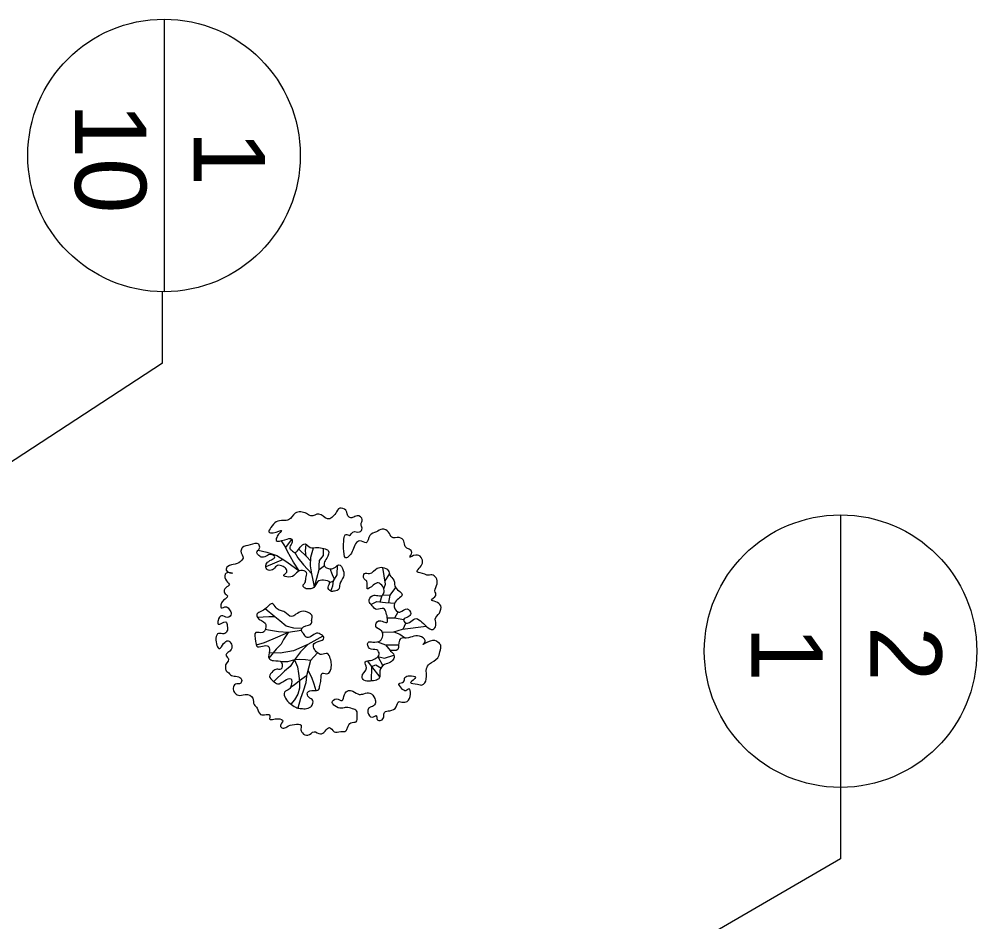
# Model space of a CAD drawing. Header units: metres. Extents: x 180 to 3220, y 13789 to 15035.
# Drawn here: x 749.62 to 760.36, y 14708.84 to 14718.97 of the extents above; entities that cross this region are included whole.
import ezdxf

# ---------------------------------------------------------------- set-up
doc = ezdxf.new("R2010")
doc.units = ezdxf.units.M
doc.header["$MEASUREMENT"] = 0
doc.layers.add('02 Выноски план', color=170, linetype='Continuous')
doc.layers.add('04 Дендроплан (существующие растения)', color=7, linetype='Continuous')
doc.styles.get("Standard").update_dxf_attribs({"font": 'arial.ttf'})

# ---------------------------------------------------------------- blocks, each defined once
blk = doc.blocks.new('Лиственное дерево существующее')
at = {"color": 114, "lineweight": 0}
for p, q in [((-0.799, 1.368), (-0.859, 1.458)), ((-0.782, 1.333), (-0.669, 1.479)), ((-0.427, 1.275), (-0.411, 1.393)), ((-1.275, 1.287), (-1.119, 1.252)), ((-1.119, 1.252), (-0.938, 1.195)), ((-0.751, 1.267), (-0.799, 1.368)), ((-0.639, 1.076), (-0.751, 1.267)), ((-0.62, 1.247), (-0.563, 1.155)), ((-0.403, 1.17), (-0.548, 1.306)), ((-0.415, 1.181), (-0.427, 1.275)), ((-0.332, 1.162), (-0.28, 1.33)), ((-0.103, 1.192), (-0.105, 1.321)), ((-0.829, 1.124), (-1.138, 0.99)), ((-0.938, 1.195), (-0.761, 1.08)), ((-0.761, 1.08), (-0.541, 0.917)), ((-0.541, 0.917), (-0.639, 1.076)), ((-0.563, 1.155), (-0.46, 1.026)), ((-0.334, 1.1), (-0.403, 1.17)), ((-0.337, 1.006), (-0.332, 1.162)), ((-0.183, 1.016), (-0.173, 1.105)), ((-0.173, 1.105), (-0.103, 1.192)), ((-0.46, 1.026), (-0.309, 0.866)), ((-0.309, 0.866), (-0.337, 1.006)), ((-0.285, 0.754), (-0.309, 0.866)), ((-0.221, 0.786), (-0.18, 0.943)), ((-0.18, 0.943), (-0.183, 1.016)), ((-0.18, 0.943), (-0.086, 1.015)), ((0.058, 0.845), (0.018, 0.955)), ((0.145, 0.845), (0.151, 1.018)), ((1.012, 0.68), (0.961, 0.98)), ((-0.266, 0.631), (-0.285, 0.754)), ((-0.266, 0.631), (-0.221, 0.786)), ((0.011, 0.712), (0.08, 0.738)), ((0.098, 0.768), (0.058, 0.845)), ((0.067, 0.65), (0.08, 0.738)), ((0.08, 0.738), (0.145, 0.845)), ((1.002, 0.737), (1.083, 0.859)), ((0.027, 0.553), (0.067, 0.65)), ((0.98, 0.595), (1.012, 0.68)), ((1.191, 0.617), (1.088, 0.479)), ((0.748, 0.317), (0.854, 0.368)), ((0.854, 0.368), (1.012, 0.353)), ((0.912, 0.363), (0.952, 0.477)), ((1.088, 0.479), (0.952, 0.477)), ((1.012, 0.353), (1.103, 0.344)), ((1.088, 0.479), (1.064, 0.348)), ((1.103, 0.344), (1.176, 0.338)), ((-0.976, 0.096), (-1.147, 0.235)), ((1.18, 0.078), (1.236, 0.183)), ((-1.081, 0.093), (-1.287, 0.08)), ((-0.973, 0.093), (-1.081, 0.093)), ((-0.885, 0.021), (-0.976, 0.096)), ((-0.772, -0.073), (-0.885, 0.021)), ((1.044, 0.078), (1.18, 0.078)), ((1.18, 0.078), (1.336, 0.043)), ((-1.091, -0.147), (-1.147, -0.134)), ((-0.91, -0.179), (-1.091, -0.147)), ((-0.638, -0.11), (-0.772, -0.073)), ((-0.5, -0.151), (-0.739, -0.188)), ((-0.489, -0.116), (-0.638, -0.11)), ((1.158, -0.176), (1.317, -0.128)), ((1.317, -0.128), (1.739, -0.074)), ((1.328, -0.127), (1.373, -0.019)), ((-0.931, -0.27), (-1.169, -0.374)), ((-0.739, -0.188), (-0.931, -0.27)), ((-0.739, -0.188), (-0.91, -0.179)), ((-0.821, -0.312), (-0.86, -0.395)), ((-0.739, -0.188), (-0.821, -0.312)), ((-0.113, -0.252), (-0.386, -0.406)), ((0.953, -0.18), (1.158, -0.176)), ((1.158, -0.176), (1.267, -0.218)), ((1.267, -0.218), (1.367, -0.287)), ((-1.169, -0.374), (-1.309, -0.418)), ((-0.95, -0.489), (-1.084, -0.647)), ((-0.86, -0.395), (-0.95, -0.489)), ((-0.386, -0.406), (-0.641, -0.519)), ((-0.386, -0.406), (-0.514, -0.534)), ((0.87, -0.356), (1.013, -0.408)), ((1.013, -0.408), (1.247, -0.408)), ((1.013, -0.408), (1.096, -0.512)), ((-0.882, -0.56), (-1.076, -0.551)), ((-0.641, -0.519), (-0.882, -0.56)), ((-0.624, -0.681), (-0.75, -0.714)), ((-0.624, -0.681), (-0.699, -0.796)), ((-0.514, -0.534), (-0.624, -0.681)), ((-0.525, -0.67), (-0.624, -0.681)), ((-0.624, -0.681), (-0.572, -0.807)), ((-0.427, -0.678), (-0.525, -0.67)), ((-0.335, -0.691), (-0.427, -0.678)), ((-0.212, -0.551), (-0.335, -0.691)), ((0.873, -0.622), (0.961, -0.786)), ((0.873, -0.622), (0.993, -0.651)), ((0.993, -0.651), (1.163, -0.596)), ((-0.75, -0.714), (-0.864, -0.716)), ((-0.699, -0.796), (-0.804, -0.883)), ((-0.572, -0.807), (-0.55, -0.923)), ((-0.335, -0.691), (-0.408, -0.969)), ((0.682, -0.698), (0.762, -0.798)), ((0.762, -0.798), (0.755, -1.059)), ((0.762, -0.798), (0.835, -0.77)), ((0.762, -0.798), (0.907, -0.988)), ((0.835, -0.77), (0.929, -0.824)), ((-0.804, -0.883), (-0.997, -1.067)), ((-0.55, -0.923), (-0.535, -1.06)), ((-0.408, -0.969), (-0.532, -1.058)), ((-0.408, -0.969), (-0.422, -1.093)), ((-0.381, -0.865), (-0.316, -0.99)), ((-0.316, -0.99), (-0.275, -1.107)), ((-0.629, -1.132), (-0.696, -1.173)), ((-0.532, -1.058), (-0.629, -1.132)), ((-0.535, -1.187), (-0.566, -1.298)), ((-0.535, -1.06), (-0.535, -1.187)), ((-0.422, -1.093), (-0.47, -1.242)), ((-0.275, -1.107), (-0.238, -1.23)), ((-0.566, -1.298), (-0.622, -1.395)), ((-0.515, -1.373), (-0.564, -1.545)), ((-0.47, -1.242), (-0.515, -1.373)), ((-0.622, -1.395), (-0.691, -1.474))]:
    blk.add_line(p, q, dxfattribs=at)
for points, knots in [([(-1.863, -0.802), (-1.881, -0.757), (-1.747, -0.684), (-1.911, -0.574), (-1.692, -0.517), (-1.79, -0.294), (-1.907, -0.385), (-1.984, -0.55), (-2.059, -0.321), (-1.999, -0.175), (-1.894, -0.235), (-1.819, -0.16), (-1.828, -0.083), (-1.849, 0.055), (-2.007, -0.094), (-1.999, 0.047), (-1.938, 0.153), (-1.832, 0.046), (-1.733, 0.144), (-1.793, 0.214), (-1.838, 0.303), (-1.955, 0.22), (-1.946, 0.341), (-1.898, 0.392), (-1.788, 0.464), (-1.907, 0.519), (-1.872, 0.623), (-1.76, 0.663), (-1.864, 0.745), (-1.889, 0.84), (-1.824, 0.904), (-1.659, 0.854), (-1.891, 0.903), (-1.808, 1.034), (-1.683, 1.022), (-1.589, 1.081), (-1.522, 1.172), (-1.609, 1.251), (-1.548, 1.37), (-1.423, 1.371), (-1.266, 1.445), (-1.233, 1.311), (-1.326, 1.255), (-1.263, 1.188), (-1.194, 1.144), (-1.114, 1.199), (-1.035, 1.222), (-0.951, 1.163), (-1.052, 1.106), (-1.123, 1.075), (-1.151, 0.983), (-1.088, 0.91), (-0.99, 0.942), (-0.937, 1.041), (-0.833, 0.999), (-0.758, 0.957), (-0.756, 0.875), (-0.858, 0.837), (-0.695, 0.783), (-0.611, 0.852), (-0.527, 0.951), (-0.375, 0.902), (-0.426, 0.79), (-0.418, 0.708), (-0.488, 0.654), (-0.425, 0.592), (-0.354, 0.593), (-0.251, 0.613), (-0.225, 0.746), (-0.105, 0.754), (0.053, 0.733), (-0.044, 0.628), (0.019, 0.538), (0.099, 0.557), (0.195, 0.575), (0.173, 0.707), (0.273, 0.796), (0.262, 0.925), (0.181, 1.071), (0.093, 0.951), (-0.002, 0.952), (-0.083, 0.981), (-0.098, 1.072), (-0.033, 1.146), (0.02, 1.288), (-0.113, 1.322), (-0.213, 1.354), (-0.344, 1.304), (-0.427, 1.44), (-0.522, 1.344), (-0.56, 1.288), (-0.617, 1.228), (-0.671, 1.281), (-0.73, 1.337), (-0.664, 1.401), (-0.662, 1.525), (-0.806, 1.471), (-0.975, 1.423), (-0.933, 1.56), (-0.796, 1.69), (-0.974, 1.592), (-1.114, 1.604), (-1.027, 1.718), (-0.966, 1.811), (-0.835, 1.824), (-0.696, 1.818), (-0.625, 1.999), (-0.435, 1.978), (-0.317, 1.874), (-0.169, 1.993), (-0.037, 1.791), (0.118, 1.927), (0.171, 2.072), (0.331, 2.017), (0.32, 1.881), (0.433, 1.862), (0.5, 1.939), (0.63, 1.849), (0.551, 1.757), (0.61, 1.682), (0.54, 1.583), (0.423, 1.658), (0.38, 1.528), (0.285, 1.601), (0.255, 1.442), (0.259, 1.344), (0.267, 1.066), (0.442, 1.277), (0.452, 1.397), (0.554, 1.491), (0.691, 1.367), (0.706, 1.583), (0.847, 1.604), (0.949, 1.69), (1.08, 1.634), (1.107, 1.482), (1.251, 1.539), (1.364, 1.464), (1.332, 1.318), (1.543, 1.296), (1.4, 1.122), (1.6, 1.263), (1.746, 1.049), (1.497, 0.884), (1.694, 0.879), (1.77, 0.828), (1.885, 0.882), (1.984, 0.691), (1.87, 0.579), (1.951, 0.461), (1.781, 0.392), (1.935, 0.365), (2.026, 0.299), (1.993, 0.151), (1.874, 0.063), (1.942, -0.057), (1.852, -0.164), (1.705, -0.058), (1.57, 0.123), (1.46, -0.006), (1.368, -0.037), (1.309, 0.063), (1.418, 0.081), (1.488, 0.156), (1.387, 0.288), (1.293, 0.151), (1.168, 0.211), (1.158, 0.338), (1.232, 0.414), (1.37, 0.508), (1.152, 0.589), (1.19, 0.754), (1.08, 0.827), (1.07, 0.942), (0.965, 0.989), (0.834, 0.976), (0.764, 0.841), (0.611, 0.902), (0.608, 0.768), (0.711, 0.734), (0.641, 0.537), (0.789, 0.661), (0.881, 0.732), (0.967, 0.639), (0.997, 0.553), (0.953, 0.449), (0.855, 0.484), (0.758, 0.479), (0.688, 0.371), (0.775, 0.293), (0.847, 0.19), (0.983, 0.282), (1.029, 0.149), (1.046, 0.081), (1.054, -0.055), (0.876, 0.088), (0.805, -0.111), (0.954, -0.136), (0.971, -0.254), (0.916, -0.36), (0.806, -0.365), (0.663, -0.342), (0.715, -0.526), (0.851, -0.462), (0.924, -0.585), (0.833, -0.657), (0.756, -0.694), (0.608, -0.696), (0.717, -0.859), (0.553, -0.942), (0.629, -1.071), (0.741, -1.059), (0.834, -1.056), (0.93, -0.996), (0.884, -0.867), (0.981, -0.75), (1.119, -0.739), (1.208, -0.591), (1.044, -0.489), (1.259, -0.545), (1.236, -0.392), (1.278, -0.271), (1.407, -0.301), (1.52, -0.244), (1.647, -0.243), (1.757, -0.342), (1.628, -0.447), (1.834, -0.304), (1.938, -0.341), (2.024, -0.427), (1.983, -0.534), (1.959, -0.679), (1.81, -0.72), (1.719, -0.862), (1.775, -0.997), (1.685, -1.157), (1.583, -1.102), (1.385, -1.113), (1.618, -0.979), (1.443, -0.96), (1.345, -0.98), (1.358, -1.093), (1.215, -1.09), (1.3, -1.192), (1.368, -1.263), (1.45, -1.161), (1.466, -1.327), (1.427, -1.431), (1.321, -1.45), (1.23, -1.407), (1.216, -1.557), (1.107, -1.596), (0.975, -1.601), (0.989, -1.703), (0.947, -1.778), (0.841, -1.769), (0.866, -1.645), (0.75, -1.749), (0.684, -1.637), (0.696, -1.538), (0.781, -1.521), (0.846, -1.457), (0.816, -1.355), (0.745, -1.251), (0.631, -1.287), (0.523, -1.314), (0.445, -1.241), (0.335, -1.218), (0.262, -1.295), (0.252, -1.455), (0.133, -1.345), (0.026, -1.44), (0.118, -1.522), (0.208, -1.565), (0.318, -1.52), (0.405, -1.554), (0.514, -1.588), (0.498, -1.691), (0.507, -1.814), (0.369, -1.786), (0.336, -1.883), (0.301, -1.974), (0.195, -1.957), (0.081, -2.01), (0.01, -1.844), (-0.069, -1.968), (-0.163, -2.035), (-0.279, -1.927), (-0.37, -2.065), (-0.477, -2.008), (-0.522, -1.934), (-0.473, -1.822), (-0.649, -1.838), (-0.74, -1.86), (-0.831, -1.93), (-0.905, -1.848), (-0.791, -1.771), (-0.94, -1.709), (-1.095, -1.791), (-1.036, -1.621), (-1.266, -1.715), (-1.272, -1.547), (-1.369, -1.482), (-1.348, -1.343), (-1.503, -1.274), (-1.621, -1.34), (-1.705, -1.268), (-1.734, -1.19), (-1.693, -1.089), (-1.578, -1.13), (-1.56, -1.01), (-1.655, -0.965), (-1.758, -0.976), (-1.811, -0.902), (-1.875, -0.857), (-1.857, -0.816), (-1.863, -0.802)], [0, 0, 0, 0, 0.144623, 0.231167, 0.368861, 0.533358, 0.626687, 0.740408, 0.935226, 1.031861, 1.128241, 1.198256, 1.294402, 1.368689, 1.507955, 1.574673, 1.679777, 1.79119, 1.883627, 1.959993, 2.039207, 2.131319, 2.201489, 2.277769, 2.379891, 2.45347, 2.54984, 2.629417, 2.713756, 2.836131, 2.877797, 2.974434, 3.098533, 3.174839, 3.310795, 3.448506, 3.489216, 3.62255, 3.689433, 3.833718, 3.988827, 4.05943, 4.152735, 4.217846, 4.281087, 4.383199, 4.466591, 4.525335, 4.60464, 4.706041, 4.777196, 4.850967, 4.941557, 5.035937, 5.13954, 5.219117, 5.28068, 5.339424, 5.435055, 5.564599, 5.681514, 5.792988, 5.892227, 5.976975, 6.036908, 6.095646, 6.173749, 6.252212, 6.380922, 6.484525, 6.602635, 6.692872, 6.777965, 6.844717, 6.928444, 7.02051, 7.167213, 7.282, 7.407383, 7.507264, 7.609206, 7.678412, 7.741177, 7.842553, 7.980652, 8.063007, 8.187574, 8.307662, 8.420868, 8.524456, 8.606097, 8.65359, 8.733663, 8.78115, 8.875736, 8.947733, 9.070923, 9.223371, 9.297752, 9.425798, 9.577891, 9.656402, 9.742281, 9.880076, 10.010368, 10.101704, 10.271449, 10.469408, 10.556507, 10.704089, 10.878467, 11.055291, 11.171089, 11.284149, 11.417731, 11.482645, 11.567427, 11.68373, 11.77169, 11.843492, 11.921933, 12.039354, 12.124248, 12.185085, 12.279334, 12.442083, 12.611011, 12.797738, 12.921046, 13.015017, 13.129765, 13.27535, 13.406716, 13.521304, 13.644281, 13.753137, 13.886642, 13.991763, 14.093139, 14.248215, 14.338926, 14.451134, 14.636917, 14.813923, 14.953979, 15.006047, 15.083831, 15.270441, 15.402543, 15.48891, 15.598301, 15.682028, 15.794092, 15.927518, 16.058446, 16.173604, 16.260996, 16.378012, 16.633999, 16.747204, 16.817387, 16.885538, 16.980265, 17.054418, 17.157369, 17.299589, 17.380857, 17.502298, 17.608515, 17.708493, 17.875073, 18.018008, 18.132164, 18.220812, 18.330672, 18.42764, 18.594846, 18.685597, 18.781631, 18.83834, 18.974753, 19.095535, 19.196942, 19.302834, 19.396624, 19.471771, 19.573189, 19.64865, 19.757506, 19.853667, 19.959896, 20.083661, 20.173311, 20.285247, 20.335982, 20.497146, 20.604648, 20.73546, 20.822811, 20.919446, 21.052361, 21.138111, 21.251311, 21.378508, 21.468801, 21.559641, 21.663684, 21.760796, 21.866457, 22.044178, 22.114637, 22.23047, 22.341438, 22.400666, 22.529106, 22.668332, 22.783263, 22.938439, 23.01956, 23.126312, 23.267144, 23.355432, 23.45979, 23.589203, 23.728577, 23.835857, 23.898351, 24.043906, 24.189962, 24.256212, 24.371649, 24.490581, 24.67199, 24.766696, 24.956099, 25.083087, 25.169948, 25.292933, 25.419422, 25.526836, 25.615518, 25.691414, 25.778638, 25.869312, 25.961297, 26.024928, 26.121298, 26.263466, 26.360434, 26.407027, 26.517617, 26.650303, 26.74818, 26.826653, 26.905094, 26.978885, 27.046871, 27.126191, 27.241376, 27.314599, 27.389769, 27.472839, 27.551312, 27.683547, 27.788448, 27.871841, 27.999501, 28.077604, 28.175679, 28.291585, 28.394565, 28.492933, 28.567087, 28.697918, 28.77954, 28.894137, 28.975271, 29.07451, 29.169691, 29.264917, 29.370694, 29.435998, 29.525045, 29.645134, 29.756428, 29.862319, 29.956635, 30.074745, 30.200153, 30.306664, 30.366297, 30.449133, 30.570729, 30.713328, 30.79014, 30.852634, 30.945669, 31.037541, 31.189615, 31.243213, 31.410359, 31.536232, 31.621622, 31.733558, 31.886269, 32.00739, 32.09115, 32.172123, 32.250875, 32.347965, 32.418568, 32.512539, 32.612542, 32.705135, 32.769699, 32.813194, 32.813194, 32.813194, 32.813194]), ([(-0.602, -1.531), (-0.637, -1.511), (-0.708, -1.467), (-0.788, -1.386), (-0.835, -1.244), (-0.712, -1.219), (-0.678, -1.13), (-0.654, -0.981), (-0.819, -1.048), (-0.915, -1.145), (-1.007, -1.056), (-1.104, -0.978), (-1.018, -0.888), (-0.949, -0.836), (-0.841, -0.875), (-0.83, -0.671), (-0.981, -0.711), (-1.12, -0.654), (-1.057, -0.535), (-1.096, -0.37), (-1.312, -0.5), (-1.319, -0.325), (-1.366, -0.145), (-1.189, -0.222), (-1.133, -0.117), (-1.133, 0.017), (-1.282, 0.029), (-1.313, 0.162), (-1.188, 0.195), (-1.12, 0.258), (-1.017, 0.368), (-0.96, 0.246), (-0.88, 0.2), (-0.773, 0.186), (-0.694, 0.064), (-0.588, 0.147), (-0.489, 0.209), (-0.378, 0.177), (-0.291, 0.112), (-0.324, 0.045), (-0.292, -0.066), (-0.449, -0.048), (-0.518, -0.154), (-0.453, -0.207), (-0.425, -0.292), (-0.309, -0.266), (-0.239, -0.183), (-0.144, -0.218), (-0.058, -0.305), (-0.195, -0.348), (-0.301, -0.387), (-0.272, -0.491), (-0.218, -0.55), (-0.136, -0.606), (-0.023, -0.531), (0.024, -0.659), (0.046, -0.756), (0.034, -0.851), (-0.017, -0.955), (-0.152, -0.883), (-0.141, -1.045), (-0.171, -1.124), (-0.178, -1.235), (-0.287, -1.228), (-0.413, -1.238), (-0.379, -1.369), (-0.286, -1.387), (-0.29, -1.469), (-0.332, -1.538), (-0.429, -1.563), (-0.519, -1.55), (-0.579, -1.545), (-0.602, -1.531)], [0, 0, 0, 0, 0.119147, 0.244704, 0.355195, 0.456841, 0.525213, 0.64652, 0.761794, 0.906015, 0.999107, 1.102214, 1.21292, 1.287506, 1.35766, 1.479239, 1.62773, 1.713089, 1.858081, 1.936445, 2.136108, 2.227757, 2.383509, 2.506371, 2.592801, 2.687321, 2.856666, 2.919037, 3.017629, 3.155387, 3.246677, 3.353704, 3.442539, 3.52579, 3.669986, 3.756325, 3.869148, 4.011227, 4.081037, 4.138722, 4.206699, 4.365743, 4.440415, 4.505889, 4.585073, 4.671725, 4.788569, 4.878809, 4.948708, 5.073582, 5.166391, 5.253695, 5.327262, 5.415765, 5.519566, 5.621336, 5.725491, 5.831081, 5.911981, 6.005594, 6.125346, 6.227321, 6.306075, 6.391977, 6.508685, 6.596002, 6.686109, 6.737432, 6.809051, 6.915906, 7.005912, 7.085383, 7.085383, 7.085383, 7.085383])]:
    blk.add_open_spline(points, degree=3, knots=knots, dxfattribs=at)

msp = doc.modelspace()

# ---------------------------------------------------------------- linework, layer by layer
at = {"layer": '02 Выноски план', "color": 144, "lineweight": 20}
for points in [[(751.242, 14718.966), (751.242, 14715.909)], [(751.226, 14715.108), (751.226, 14715.908)], [(751.226, 14715.108), (746.564, 14712.063)], [(758.833, 14713.404), (758.833, 14710.346)], [(758.833, 14710.346), (758.833, 14709.546)], [(758.833, 14709.546), (753.366, 14706.369)]]:
    msp.add_lwpolyline(points, dxfattribs=at)
for centre in [(751.242, 14717.437), (758.833, 14711.875)]:
    msp.add_circle(centre, 1.529, dxfattribs=at)

# ---------------------------------------------------------------- block references
at = {"layer": '04 Дендроплан (существующие растения)', "lineweight": 0, "xscale": 0.6250000000001705, "yscale": 0.6250000000001705, "zscale": 0.6250000000001705}
msp.add_blockref('Лиственное дерево существующее', (753.095, 14712.202), dxfattribs=at)

# ---------------------------------------------------------------- texts
at = {"layer": '02 Выноски план', "color": 144, "lineweight": 20, "insert": (752.376, 14719.17), "char_height": 0.8, "attachment_point": 1, "rotation": 270}
msp.add_mtext_dynamic_manual_height_columns('\\pxqc;{\\C0;1\\P10}', width=3.52484, gutter_width=0.5, heights=[-2.154], dxfattribs=at)
at = {"layer": '02 Выноски план', "color": 84, "lineweight": 50, "insert": (759.967, 14713.608), "char_height": 0.8, "attachment_point": 1, "rotation": 270}
msp.add_mtext_dynamic_manual_height_columns('\\pxqc;{\\C0;2\\P1}', width=3.52484, gutter_width=0.5, heights=[-2.14], dxfattribs=at)

doc.saveas('drawing.dxf')
